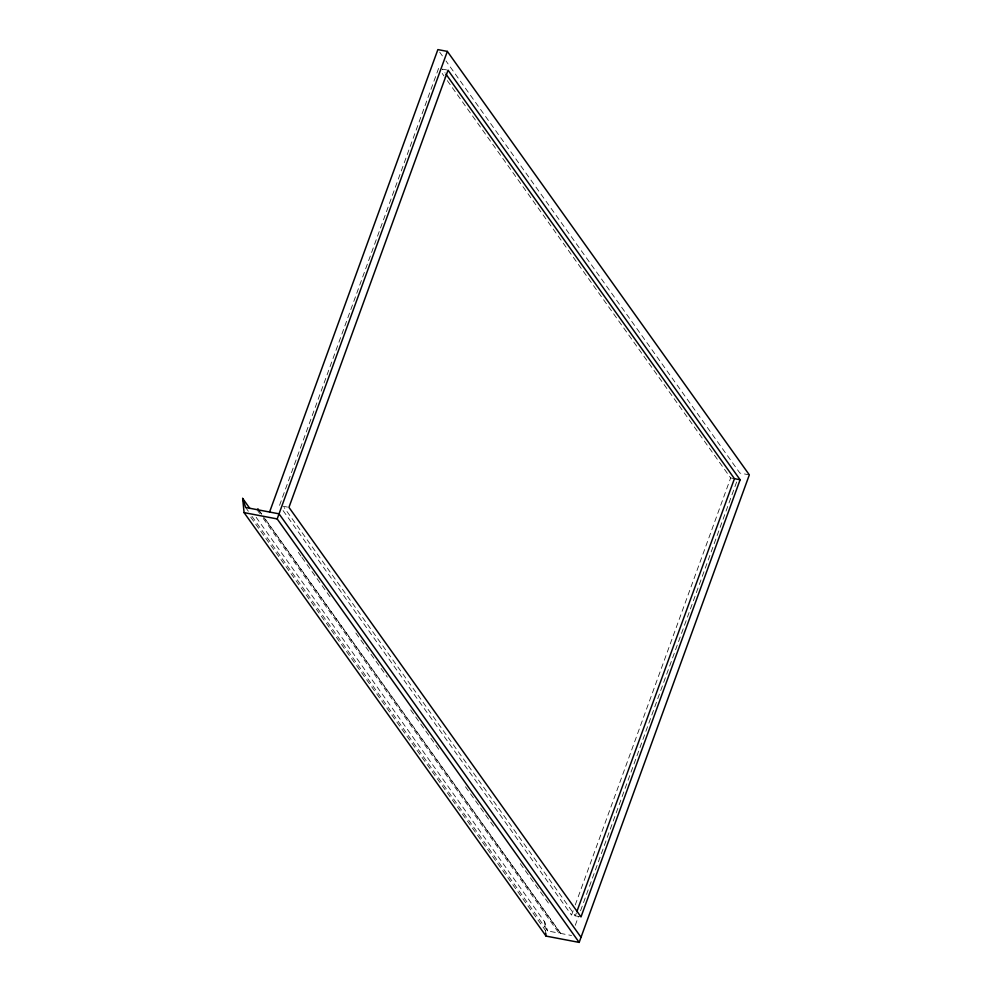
<?xml version="1.0" encoding="UTF-8"?>
<svg xmlns="http://www.w3.org/2000/svg" width="992" height="992" viewBox="0 0 992 992"><rect width="100%" height="100%" fill="white"/><g stroke="black" fill="none" stroke-linecap="round" stroke-linejoin="round"><path stroke-width="0.74" stroke-dasharray="4.96 3.72" d="M438.588 68.398L279.484 505.56L287.519 507.086M579.588 916.645L571.541 915.12L573.128 910.755M575.248 904.952L730.658 477.958L444.887 77.215M576.389 912.938L575.323 915.839L284.158 507.544M575.261 925.325L578.435 916.596M580.556 910.78L736.696 481.79M251.943 516.299L547.634 930.942L558.93 933.1L559.934 932.294L263.351 516.386M446.636 69.924L442.382 69.118L445.073 72.9M749.332 474.87L739.871 473.072L445.978 60.946M730.658 477.958L734.44 478.677M263.004 516.224L560.492 933.398L571.553 935.506M439.679 52.117L442.382 55.899M442.184 73.433L443.982 75.962M283.08 510.595L571.541 915.12M298.332 552.37L301.035 556.152M301.928 557.405L330.683 597.742M355.855 633.032L387.314 677.139M410.676 709.912L440.336 751.502M465.508 786.792L495.157 828.382M520.329 863.672L549.084 903.997M258.85 510.086L262.446 515.121M258.515 509.925L262.111 514.972M256.94 509.628L259.644 513.41M263.24 518.456L558.93 933.1M256.147 517.303L544.658 921.866L547.634 930.942M245.656 507.482L248.347 511.264M250.716 517.154L545.501 930.546M559.934 932.294L560.492 933.398M544.658 921.866L545.774 933.311"/><path stroke-width="1.49" d="M269.576 512.033L437.881 49.6L447.342 51.398L749.332 474.87L579.167 942.4L546.046 936.088L244.069 512.616L242.668 498.406L249.86 508.487M579.167 942.4L277.177 518.928L447.342 51.398M576.91 911.474L734.44 478.677L445.978 74.152M740.119 479.756L581.002 916.918L288.945 507.358L448.049 70.196L740.119 479.756L734.44 478.677M244.069 512.616L277.177 518.928M581.014 937.304L279.037 513.844L258.515 509.925L257.957 508.822L256.94 509.628L245.656 507.482L242.668 498.406M545.774 933.311L546.046 936.088"/></g></svg>
